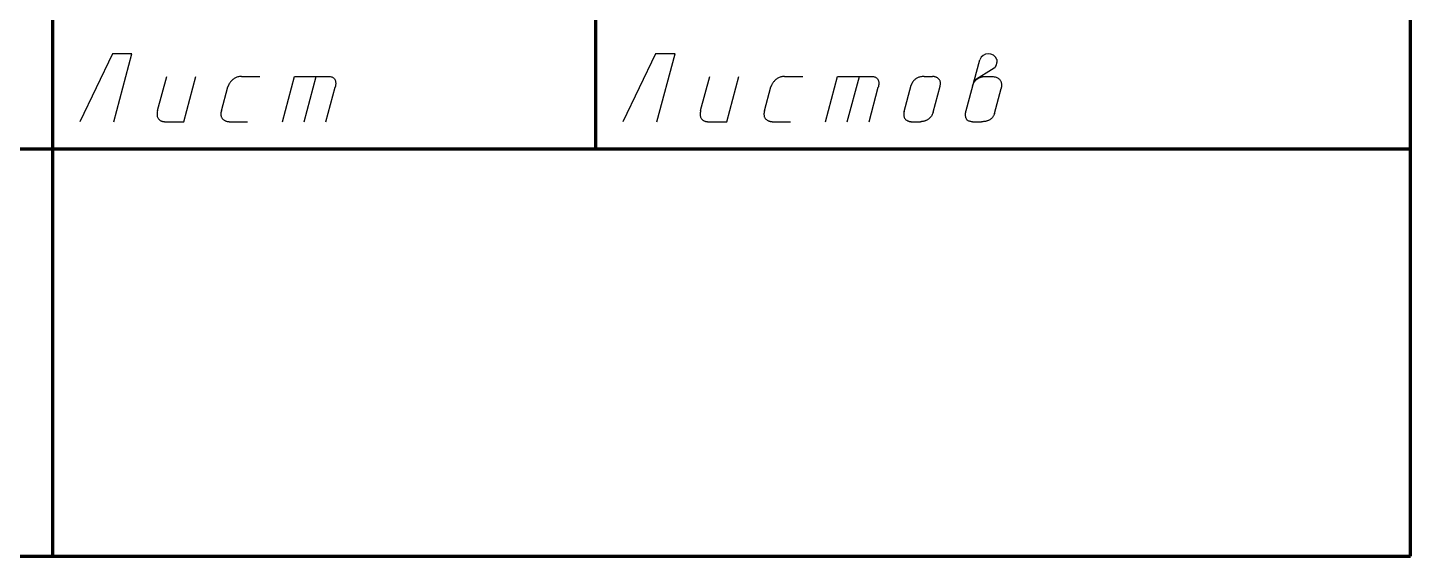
# Model space of a CAD drawing. Extents: x -103 to 643, y -127 to 210.
# Drawn here: x 566.5 to 642.9, y -127.3 to -98.1 of the extents above; entities that cross this region are included whole.
import ezdxf

# ---------------------------------------------------------------- set-up
doc = ezdxf.new("R2010")
doc.units = 0
doc.layers.get('0').update_dxf_attribs({"linetype": 'CONTINUOUS', "lineweight": 25})

msp = doc.modelspace()

# ---------------------------------------------------------------- linework, layer by layer
at = {"lineweight": 70}
for p, q in [((567.859, -127.342), (567.859, -44.842)), ((597.859, -104.842), (597.859, -97.342)), ((462.859, -104.842), (642.859, -104.842))]:
    msp.add_line(p, q, dxfattribs=at)
at = {"color": 7, "linetype": 'CONTINUOUS', "lineweight": 70}
for p, q in [((642.859, -127.342), (642.859, -44.842)), ((365.359, -127.342), (642.859, -127.342))]:
    msp.add_line(p, q, dxfattribs=at)
at = {"linetype": 'CONTINUOUS', "lineweight": 25}
for p, q in [((571.168, -99.592), (569.359, -103.342)), ((572.239, -99.592), (571.168, -99.592)), ((571.234, -103.342), (572.239, -99.592)), ((601.168, -99.592), (599.359, -103.342)), ((602.239, -99.592), (601.168, -99.592)), ((601.234, -103.342), (602.239, -99.592)), ((618.318, -102.716), (619.068, -99.919)), ((620.014, -100.04), (620.01, -100.069)), ((620.017, -100.008), (620.014, -100.04)), ((620.019, -99.975), (620.017, -100.008)), ((620.02, -99.941), (620.019, -99.975)), ((620.02, -99.904), (620.02, -99.941)), ((619.864, -100.391), (618.753, -101.093)), ((619.864, -100.39), (619.863, -100.391)), ((619.863, -100.391), (619.863, -100.392)), ((619.863, -100.392), (619.864, -100.391)), ((619.866, -100.389), (619.864, -100.39)), ((619.87, -100.386), (619.866, -100.389)), ((619.873, -100.382), (619.87, -100.386)), ((619.878, -100.378), (619.873, -100.382)), ((619.884, -100.372), (619.878, -100.378)), ((619.89, -100.365), (619.884, -100.372)), ((619.896, -100.358), (619.89, -100.365)), ((619.903, -100.349), (619.896, -100.358)), ((619.91, -100.339), (619.903, -100.349)), ((619.918, -100.328), (619.91, -100.339)), ((619.926, -100.316), (619.918, -100.328)), ((619.934, -100.303), (619.926, -100.316)), ((619.942, -100.288), (619.934, -100.303)), ((619.95, -100.272), (619.942, -100.288)), ((619.958, -100.255), (619.95, -100.272)), ((619.966, -100.237), (619.958, -100.255)), ((619.974, -100.217), (619.966, -100.237)), ((619.981, -100.196), (619.974, -100.217)), ((619.988, -100.174), (619.981, -100.196)), ((619.995, -100.15), (619.988, -100.174)), ((620, -100.125), (619.995, -100.15)), ((620.006, -100.098), (620, -100.125)), ((620.01, -100.069), (620.006, -100.098)), ((573.653, -102.732), (574.159, -100.842)), ((575.097, -103.342), (575.767, -100.842)), ((577.177, -102.745), (577.536, -101.408)), ((577.537, -101.404), (577.536, -101.408)), ((577.536, -101.408), (577.536, -101.408)), ((577.54, -101.397), (577.537, -101.404)), ((577.544, -101.387), (577.54, -101.397)), ((577.549, -101.375), (577.544, -101.387)), ((577.556, -101.359), (577.549, -101.375)), ((577.564, -101.342), (577.556, -101.359)), ((577.573, -101.322), (577.564, -101.342)), ((577.584, -101.301), (577.573, -101.322)), ((577.597, -101.277), (577.584, -101.301)), ((577.611, -101.253), (577.597, -101.277)), ((577.627, -101.227), (577.611, -101.253)), ((577.644, -101.201), (577.627, -101.227)), ((577.664, -101.173), (577.644, -101.201)), ((577.684, -101.146), (577.664, -101.173)), ((577.707, -101.118), (577.684, -101.146)), ((577.732, -101.09), (577.707, -101.118)), ((577.758, -101.063), (577.732, -101.09)), ((577.786, -101.036), (577.758, -101.063)), ((577.816, -101.01), (577.786, -101.036)), ((577.849, -100.985), (577.816, -101.01)), ((577.883, -100.961), (577.849, -100.985)), ((577.919, -100.939), (577.883, -100.961)), ((577.957, -100.918), (577.919, -100.939)), ((577.998, -100.899), (577.957, -100.918)), ((578.04, -100.883), (577.998, -100.899)), ((578.085, -100.869), (578.04, -100.883)), ((578.132, -100.858), (578.085, -100.869)), ((578.181, -100.849), (578.132, -100.858)), ((578.233, -100.844), (578.181, -100.849)), ((578.287, -100.842), (578.233, -100.844)), ((578.287, -100.842), (579.295, -100.842)), ((580.545, -103.342), (581.215, -100.842)), ((581.215, -100.842), (583.102, -100.842)), ((581.75, -103.342), (582.42, -100.842)), ((582.954, -103.342), (583.465, -101.434)), ((583.102, -100.842), (583.151, -100.844)), ((583.151, -100.844), (583.196, -100.849)), ((583.196, -100.849), (583.237, -100.857)), ((583.237, -100.857), (583.274, -100.868)), ((583.274, -100.868), (583.308, -100.881)), ((583.308, -100.881), (583.338, -100.897)), ((583.338, -100.897), (583.365, -100.915)), ((583.365, -100.915), (583.389, -100.934)), ((583.389, -100.934), (583.41, -100.956)), ((583.41, -100.956), (583.428, -100.979)), ((583.428, -100.979), (583.444, -101.004)), ((583.444, -101.004), (583.457, -101.029)), ((583.457, -101.029), (583.467, -101.056)), ((583.465, -101.434), (583.463, -101.44)), ((583.467, -101.425), (583.465, -101.434)), ((583.467, -101.056), (583.476, -101.083)), ((583.47, -101.414), (583.467, -101.425)), ((583.474, -101.399), (583.47, -101.414)), ((583.477, -101.383), (583.474, -101.399)), ((583.476, -101.083), (583.483, -101.11)), ((583.481, -101.364), (583.477, -101.383)), ((583.484, -101.344), (583.481, -101.364)), ((583.483, -101.11), (583.488, -101.138)), ((583.487, -101.322), (583.484, -101.344)), ((583.49, -101.298), (583.487, -101.322)), ((583.488, -101.138), (583.491, -101.166)), ((583.492, -101.273), (583.49, -101.298)), ((583.491, -101.166), (583.493, -101.194)), ((583.494, -101.247), (583.492, -101.273)), ((583.493, -101.194), (583.494, -101.221)), ((583.494, -101.221), (583.494, -101.247)), ((603.653, -102.732), (604.159, -100.842)), ((605.097, -103.342), (605.767, -100.842)), ((607.177, -102.745), (607.536, -101.408)), ((607.537, -101.404), (607.536, -101.408)), ((607.536, -101.408), (607.536, -101.408)), ((607.54, -101.397), (607.537, -101.404)), ((607.544, -101.387), (607.54, -101.397)), ((607.549, -101.375), (607.544, -101.387)), ((607.556, -101.359), (607.549, -101.375)), ((607.564, -101.342), (607.556, -101.359)), ((607.573, -101.322), (607.564, -101.342)), ((607.584, -101.301), (607.573, -101.322)), ((607.597, -101.277), (607.584, -101.301)), ((607.611, -101.253), (607.597, -101.277)), ((607.627, -101.227), (607.611, -101.253)), ((607.644, -101.201), (607.627, -101.227)), ((607.664, -101.173), (607.644, -101.201)), ((607.684, -101.146), (607.664, -101.173)), ((607.707, -101.118), (607.684, -101.146)), ((607.732, -101.09), (607.707, -101.118)), ((607.758, -101.063), (607.732, -101.09)), ((607.786, -101.036), (607.758, -101.063)), ((607.816, -101.01), (607.786, -101.036)), ((607.849, -100.985), (607.816, -101.01)), ((607.883, -100.961), (607.849, -100.985)), ((607.919, -100.939), (607.883, -100.961)), ((607.957, -100.918), (607.919, -100.939)), ((607.998, -100.899), (607.957, -100.918)), ((608.04, -100.883), (607.998, -100.899)), ((608.085, -100.869), (608.04, -100.883)), ((608.132, -100.858), (608.085, -100.869)), ((608.181, -100.849), (608.132, -100.858)), ((608.233, -100.844), (608.181, -100.849)), ((608.287, -100.842), (608.233, -100.844)), ((608.287, -100.842), (609.295, -100.842)), ((610.545, -103.342), (611.215, -100.842)), ((611.215, -100.842), (613.102, -100.842)), ((611.75, -103.342), (612.42, -100.842)), ((612.954, -103.342), (613.465, -101.434)), ((613.102, -100.842), (613.151, -100.844)), ((613.151, -100.844), (613.196, -100.849)), ((613.196, -100.849), (613.237, -100.857)), ((613.237, -100.857), (613.274, -100.868)), ((613.274, -100.868), (613.308, -100.881)), ((613.308, -100.881), (613.338, -100.897)), ((613.338, -100.897), (613.365, -100.915)), ((613.365, -100.915), (613.389, -100.934)), ((613.389, -100.934), (613.41, -100.956)), ((613.41, -100.956), (613.428, -100.979)), ((613.428, -100.979), (613.444, -101.004)), ((613.444, -101.004), (613.457, -101.029)), ((613.457, -101.029), (613.467, -101.056)), ((613.465, -101.434), (613.463, -101.44)), ((613.467, -101.425), (613.465, -101.434)), ((613.467, -101.056), (613.476, -101.083)), ((613.47, -101.414), (613.467, -101.425)), ((613.474, -101.399), (613.47, -101.414)), ((613.477, -101.383), (613.474, -101.399)), ((613.476, -101.083), (613.483, -101.11)), ((613.481, -101.364), (613.477, -101.383)), ((613.484, -101.344), (613.481, -101.364)), ((613.483, -101.11), (613.488, -101.138)), ((613.487, -101.322), (613.484, -101.344)), ((613.49, -101.298), (613.487, -101.322)), ((613.488, -101.138), (613.491, -101.166)), ((613.492, -101.273), (613.49, -101.298)), ((613.491, -101.166), (613.493, -101.194)), ((613.494, -101.247), (613.492, -101.273)), ((613.493, -101.194), (613.494, -101.221)), ((613.494, -101.221), (613.494, -101.247)), ((614.896, -102.775), (615.285, -101.324)), ((615.287, -101.317), (615.285, -101.322)), ((615.285, -101.322), (615.285, -101.324)), ((615.289, -101.31), (615.287, -101.317)), ((615.292, -101.3), (615.289, -101.31)), ((615.297, -101.289), (615.292, -101.3)), ((615.302, -101.275), (615.297, -101.289)), ((615.309, -101.259), (615.302, -101.275)), ((615.317, -101.242), (615.309, -101.259)), ((615.326, -101.224), (615.317, -101.242)), ((615.336, -101.204), (615.326, -101.224)), ((615.348, -101.183), (615.336, -101.204)), ((615.362, -101.161), (615.348, -101.183)), ((615.377, -101.139), (615.362, -101.161)), ((615.394, -101.116), (615.377, -101.139)), ((615.412, -101.093), (615.394, -101.116)), ((615.433, -101.07), (615.412, -101.093)), ((615.455, -101.047), (615.433, -101.07)), ((615.479, -101.024), (615.455, -101.047)), ((615.505, -101.002), (615.479, -101.024)), ((615.533, -100.981), (615.505, -101.002)), ((615.563, -100.96), (615.533, -100.981)), ((615.595, -100.94), (615.563, -100.96)), ((615.629, -100.922), (615.595, -100.94)), ((615.666, -100.905), (615.629, -100.922)), ((615.705, -100.889), (615.666, -100.905)), ((615.747, -100.876), (615.705, -100.889)), ((615.791, -100.864), (615.747, -100.876)), ((615.838, -100.855), (615.791, -100.864)), ((615.887, -100.848), (615.838, -100.855)), ((615.939, -100.844), (615.887, -100.848)), ((615.994, -100.842), (615.939, -100.844)), ((615.994, -100.842), (616.463, -100.842)), ((616.464, -100.842), (616.463, -100.842)), ((616.468, -100.842), (616.464, -100.842)), ((616.475, -100.843), (616.468, -100.842)), ((616.486, -100.843), (616.475, -100.843)), ((616.498, -100.845), (616.486, -100.843)), ((616.494, -102.813), (616.877, -101.383)), ((616.513, -100.846), (616.498, -100.845)), ((616.53, -100.849), (616.513, -100.846)), ((616.549, -100.852), (616.53, -100.849)), ((616.57, -100.856), (616.549, -100.852)), ((616.591, -100.86), (616.57, -100.856)), ((616.614, -100.866), (616.591, -100.86)), ((616.637, -100.874), (616.614, -100.866)), ((616.661, -100.882), (616.637, -100.874)), ((616.685, -100.892), (616.661, -100.882)), ((616.709, -100.904), (616.685, -100.892)), ((616.733, -100.917), (616.709, -100.904)), ((616.756, -100.932), (616.733, -100.917)), ((616.779, -100.948), (616.756, -100.932)), ((616.8, -100.967), (616.779, -100.948)), ((616.82, -100.988), (616.8, -100.967)), ((616.838, -101.01), (616.82, -100.988)), ((616.855, -101.036), (616.838, -101.01)), ((616.869, -101.063), (616.855, -101.036)), ((616.881, -101.093), (616.869, -101.063)), ((616.877, -101.383), (616.889, -101.332)), ((616.891, -101.126), (616.881, -101.093)), ((616.889, -101.332), (616.897, -101.285)), ((616.897, -101.161), (616.891, -101.126)), ((616.901, -101.2), (616.897, -101.161)), ((616.897, -101.285), (616.9, -101.241)), ((616.9, -101.241), (616.901, -101.2)), ((618.68, -101.367), (618.694, -101.318)), ((618.694, -101.318), (618.711, -101.273)), ((618.711, -101.273), (618.729, -101.23)), ((618.729, -101.23), (618.749, -101.191)), ((618.749, -101.191), (618.77, -101.154)), ((618.77, -101.154), (618.793, -101.12)), ((618.793, -101.12), (618.817, -101.088)), ((618.817, -101.088), (618.842, -101.059)), ((618.842, -101.059), (618.868, -101.032)), ((618.868, -101.032), (618.895, -101.008)), ((618.895, -101.008), (618.923, -100.986)), ((618.923, -100.986), (618.951, -100.966)), ((618.951, -100.966), (618.979, -100.947)), ((618.979, -100.947), (619.007, -100.931)), ((619.007, -100.931), (619.036, -100.917)), ((619.036, -100.917), (619.064, -100.904)), ((619.064, -100.904), (619.092, -100.893)), ((619.092, -100.893), (619.119, -100.883)), ((619.119, -100.883), (619.146, -100.874)), ((619.146, -100.874), (619.172, -100.867)), ((619.172, -100.867), (619.198, -100.861)), ((619.198, -100.861), (619.222, -100.856)), ((619.222, -100.856), (619.245, -100.852)), ((619.245, -100.852), (619.267, -100.849)), ((619.267, -100.849), (619.287, -100.847)), ((619.287, -100.847), (619.306, -100.845)), ((619.306, -100.845), (619.323, -100.844)), ((619.323, -100.844), (619.338, -100.843)), ((619.338, -100.843), (619.351, -100.843)), ((619.351, -100.843), (619.361, -100.842)), ((619.361, -100.842), (619.369, -100.842)), ((619.369, -100.842), (619.679, -100.842)), ((619.679, -100.842), (619.749, -100.845)), ((619.749, -100.845), (619.813, -100.85)), ((619.813, -100.85), (619.872, -100.86)), ((619.872, -100.86), (619.926, -100.872)), ((619.879, -102.893), (620.25, -101.511)), ((619.926, -100.872), (619.975, -100.887)), ((619.975, -100.887), (620.019, -100.904)), ((620.019, -100.904), (620.059, -100.924)), ((620.059, -100.924), (620.095, -100.946)), ((620.095, -100.946), (620.127, -100.97)), ((620.127, -100.97), (620.155, -100.995)), ((620.155, -100.995), (620.179, -101.022)), ((620.179, -101.022), (620.2, -101.05)), ((620.2, -101.05), (620.218, -101.08)), ((620.218, -101.08), (620.234, -101.109)), ((620.234, -101.109), (620.246, -101.14)), ((620.246, -101.14), (620.256, -101.171)), ((620.252, -101.503), (620.25, -101.511)), ((620.254, -101.492), (620.252, -101.503)), ((620.258, -101.479), (620.254, -101.492)), ((620.256, -101.171), (620.264, -101.201)), ((620.261, -101.462), (620.258, -101.479)), ((620.265, -101.443), (620.261, -101.462)), ((620.264, -101.201), (620.269, -101.232)), ((620.268, -101.422), (620.265, -101.443)), ((620.271, -101.399), (620.268, -101.422)), ((620.269, -101.232), (620.273, -101.262)), ((620.273, -101.374), (620.271, -101.399)), ((620.273, -101.262), (620.275, -101.292)), ((620.275, -101.348), (620.273, -101.374)), ((620.275, -101.292), (620.275, -101.32)), ((620.275, -101.32), (620.275, -101.348)), ((573.624, -102.893), (573.623, -102.939)), ((573.623, -102.939), (573.624, -102.982)), ((573.63, -102.843), (573.624, -102.893)), ((573.624, -102.982), (573.63, -103.022)), ((573.639, -102.789), (573.63, -102.843)), ((573.63, -103.022), (573.638, -103.059)), ((573.638, -103.059), (573.649, -103.093)), ((573.653, -102.732), (573.639, -102.789)), ((573.649, -103.093), (573.662, -103.124)), ((577.156, -102.854), (577.151, -102.903)), ((577.151, -102.903), (577.151, -102.948)), ((577.151, -102.948), (577.154, -102.99)), ((577.154, -102.99), (577.161, -103.029)), ((577.164, -102.801), (577.156, -102.854)), ((577.161, -103.029), (577.171, -103.065)), ((577.177, -102.745), (577.164, -102.801)), ((577.171, -103.065), (577.184, -103.099)), ((577.184, -103.099), (577.2, -103.129)), ((603.624, -102.893), (603.623, -102.939)), ((603.623, -102.939), (603.624, -102.982)), ((603.63, -102.843), (603.624, -102.893)), ((603.624, -102.982), (603.63, -103.022)), ((603.639, -102.789), (603.63, -102.843)), ((603.63, -103.022), (603.638, -103.059)), ((603.638, -103.059), (603.649, -103.093)), ((603.653, -102.732), (603.639, -102.789)), ((603.649, -103.093), (603.662, -103.124)), ((607.156, -102.854), (607.151, -102.903)), ((607.151, -102.903), (607.151, -102.948)), ((607.151, -102.948), (607.154, -102.99)), ((607.154, -102.99), (607.161, -103.029)), ((607.164, -102.801), (607.156, -102.854)), ((607.161, -103.029), (607.171, -103.065)), ((607.177, -102.745), (607.164, -102.801)), ((607.171, -103.065), (607.184, -103.099)), ((607.184, -103.099), (607.2, -103.129)), ((614.876, -102.878), (614.872, -102.924)), ((614.872, -102.924), (614.872, -102.967)), ((614.872, -102.967), (614.875, -103.007)), ((614.875, -103.007), (614.882, -103.045)), ((614.884, -102.828), (614.876, -102.878)), ((614.882, -103.045), (614.892, -103.079)), ((614.896, -102.775), (614.884, -102.828)), ((614.892, -103.079), (614.904, -103.11)), ((614.904, -103.11), (614.919, -103.139)), ((616.35, -103.097), (616.323, -103.126)), ((616.375, -103.065), (616.35, -103.097)), ((616.4, -103.03), (616.375, -103.065)), ((616.422, -102.993), (616.4, -103.03)), ((616.443, -102.952), (616.422, -102.993)), ((616.462, -102.909), (616.443, -102.952)), ((616.479, -102.863), (616.462, -102.909)), ((616.494, -102.813), (616.479, -102.863)), ((618.283, -102.96), (618.284, -102.932)), ((618.284, -102.988), (618.283, -102.96)), ((618.284, -102.932), (618.285, -102.905)), ((618.285, -103.016), (618.284, -102.988)), ((618.285, -102.905), (618.287, -102.879)), ((618.289, -103.045), (618.285, -103.016)), ((618.287, -102.879), (618.29, -102.854)), ((618.294, -103.073), (618.289, -103.045)), ((618.29, -102.854), (618.294, -102.83)), ((618.294, -102.83), (618.298, -102.808)), ((618.3, -103.101), (618.294, -103.073)), ((618.298, -102.808), (618.302, -102.787)), ((618.309, -103.129), (618.3, -103.101)), ((618.302, -102.787), (618.305, -102.768)), ((618.305, -102.768), (618.309, -102.752)), ((618.309, -102.752), (618.313, -102.737)), ((618.313, -102.737), (618.316, -102.726)), ((618.316, -102.726), (618.318, -102.716)), ((619.774, -103.106), (619.751, -103.134)), ((619.796, -103.077), (619.774, -103.106)), ((619.816, -103.045), (619.796, -103.077)), ((619.835, -103.011), (619.816, -103.045)), ((619.852, -102.974), (619.835, -103.011)), ((619.867, -102.935), (619.852, -102.974)), ((619.879, -102.893), (619.867, -102.935)), ((573.662, -103.124), (573.678, -103.153)), ((573.678, -103.153), (573.695, -103.178)), ((573.695, -103.178), (573.715, -103.202)), ((573.715, -103.202), (573.735, -103.223)), ((573.735, -103.223), (573.758, -103.242)), ((573.758, -103.242), (573.781, -103.258)), ((573.781, -103.258), (573.805, -103.273)), ((573.805, -103.273), (573.829, -103.286)), ((573.829, -103.286), (573.854, -103.297)), ((573.854, -103.297), (573.878, -103.307)), ((573.878, -103.307), (573.903, -103.315)), ((573.903, -103.315), (573.927, -103.322)), ((573.927, -103.322), (573.95, -103.327)), ((573.95, -103.327), (573.972, -103.332)), ((573.972, -103.332), (573.993, -103.335)), ((573.993, -103.335), (574.012, -103.338)), ((574.012, -103.338), (574.03, -103.34)), ((574.03, -103.34), (574.046, -103.341)), ((574.046, -103.341), (574.059, -103.342)), ((574.059, -103.342), (574.07, -103.342)), ((574.07, -103.342), (574.079, -103.342)), ((574.079, -103.342), (574.084, -103.342)), ((574.084, -103.342), (575.097, -103.342)), ((577.2, -103.129), (577.218, -103.157)), ((577.218, -103.157), (577.238, -103.182)), ((577.238, -103.182), (577.26, -103.205)), ((577.26, -103.205), (577.283, -103.225)), ((577.283, -103.225), (577.308, -103.244)), ((577.308, -103.244), (577.334, -103.26)), ((577.334, -103.26), (577.36, -103.275)), ((577.36, -103.275), (577.387, -103.287)), ((577.387, -103.287), (577.414, -103.298)), ((577.414, -103.298), (577.44, -103.308)), ((577.44, -103.308), (577.467, -103.316)), ((577.467, -103.316), (577.492, -103.322)), ((577.492, -103.322), (577.517, -103.328)), ((577.517, -103.328), (577.541, -103.332)), ((577.541, -103.332), (577.563, -103.335)), ((577.563, -103.335), (577.583, -103.338)), ((577.583, -103.338), (577.601, -103.34)), ((577.601, -103.34), (577.617, -103.341)), ((577.617, -103.341), (577.631, -103.342)), ((577.631, -103.342), (577.641, -103.342)), ((577.641, -103.342), (577.648, -103.342)), ((577.648, -103.342), (577.652, -103.342)), ((577.652, -103.342), (578.626, -103.342)), ((603.662, -103.124), (603.678, -103.153)), ((603.678, -103.153), (603.695, -103.178)), ((603.695, -103.178), (603.715, -103.202)), ((603.715, -103.202), (603.735, -103.223)), ((603.735, -103.223), (603.758, -103.242)), ((603.758, -103.242), (603.781, -103.258)), ((603.781, -103.258), (603.805, -103.273)), ((603.805, -103.273), (603.829, -103.286)), ((603.829, -103.286), (603.854, -103.297)), ((603.854, -103.297), (603.878, -103.307)), ((603.878, -103.307), (603.903, -103.315)), ((603.903, -103.315), (603.927, -103.322)), ((603.927, -103.322), (603.95, -103.327)), ((603.95, -103.327), (603.972, -103.332)), ((603.972, -103.332), (603.993, -103.335)), ((603.993, -103.335), (604.012, -103.338)), ((604.012, -103.338), (604.03, -103.34)), ((604.03, -103.34), (604.046, -103.341)), ((604.046, -103.341), (604.059, -103.342)), ((604.059, -103.342), (604.07, -103.342)), ((604.07, -103.342), (604.079, -103.342)), ((604.079, -103.342), (604.084, -103.342)), ((604.084, -103.342), (605.097, -103.342)), ((607.2, -103.129), (607.218, -103.157)), ((607.218, -103.157), (607.238, -103.182)), ((607.238, -103.182), (607.26, -103.205)), ((607.26, -103.205), (607.283, -103.225)), ((607.283, -103.225), (607.308, -103.244)), ((607.308, -103.244), (607.334, -103.26)), ((607.334, -103.26), (607.36, -103.275)), ((607.36, -103.275), (607.387, -103.287)), ((607.387, -103.287), (607.414, -103.298)), ((607.414, -103.298), (607.44, -103.308)), ((607.44, -103.308), (607.467, -103.316)), ((607.467, -103.316), (607.492, -103.322)), ((607.492, -103.322), (607.517, -103.328)), ((607.517, -103.328), (607.541, -103.332)), ((607.541, -103.332), (607.563, -103.335)), ((607.563, -103.335), (607.583, -103.338)), ((607.583, -103.338), (607.601, -103.34)), ((607.601, -103.34), (607.617, -103.341)), ((607.617, -103.341), (607.631, -103.342)), ((607.631, -103.342), (607.641, -103.342)), ((607.641, -103.342), (607.648, -103.342)), ((607.648, -103.342), (607.652, -103.342)), ((607.652, -103.342), (608.626, -103.342)), ((614.919, -103.139), (614.936, -103.166)), ((614.936, -103.166), (614.955, -103.19)), ((614.955, -103.19), (614.975, -103.212)), ((614.975, -103.212), (614.996, -103.231)), ((614.996, -103.231), (615.019, -103.249)), ((615.019, -103.249), (615.042, -103.264)), ((615.042, -103.264), (615.066, -103.278)), ((615.066, -103.278), (615.089, -103.29)), ((615.089, -103.29), (615.113, -103.3)), ((615.113, -103.3), (615.136, -103.309)), ((615.136, -103.309), (615.158, -103.317)), ((615.158, -103.317), (615.18, -103.323)), ((615.18, -103.323), (615.2, -103.328)), ((615.2, -103.328), (615.218, -103.333)), ((615.218, -103.333), (615.235, -103.336)), ((615.235, -103.336), (615.249, -103.338)), ((615.249, -103.338), (615.261, -103.34)), ((615.261, -103.34), (615.27, -103.341)), ((615.27, -103.341), (615.276, -103.342)), ((615.278, -103.342), (615.273, -103.342)), ((615.273, -103.342), (615.791, -103.342)), ((615.276, -103.342), (615.279, -103.342)), ((615.279, -103.342), (615.278, -103.342)), ((615.796, -103.342), (615.791, -103.342)), ((615.805, -103.342), (615.796, -103.342)), ((615.815, -103.342), (615.805, -103.342)), ((615.829, -103.341), (615.815, -103.342)), ((615.845, -103.34), (615.829, -103.341)), ((615.862, -103.338), (615.845, -103.34)), ((615.882, -103.336), (615.862, -103.338)), ((615.904, -103.333), (615.882, -103.336)), ((615.927, -103.329), (615.904, -103.333)), ((615.951, -103.325), (615.927, -103.329)), ((615.977, -103.319), (615.951, -103.325)), ((616.004, -103.312), (615.977, -103.319)), ((616.032, -103.303), (616.004, -103.312)), ((616.061, -103.294), (616.032, -103.303)), ((616.09, -103.282), (616.061, -103.294)), ((616.12, -103.27), (616.09, -103.282)), ((616.149, -103.255), (616.12, -103.27)), ((616.179, -103.239), (616.149, -103.255)), ((616.209, -103.22), (616.179, -103.239)), ((616.239, -103.2), (616.209, -103.22)), ((616.268, -103.178), (616.239, -103.2)), ((616.296, -103.153), (616.268, -103.178)), ((616.323, -103.126), (616.296, -103.153)), ((618.32, -103.155), (618.309, -103.129)), ((618.332, -103.181), (618.32, -103.155)), ((618.348, -103.206), (618.332, -103.181)), ((618.366, -103.229), (618.348, -103.206)), ((618.386, -103.25), (618.366, -103.229)), ((618.409, -103.27), (618.386, -103.25)), ((618.436, -103.288), (618.409, -103.27)), ((618.466, -103.304), (618.436, -103.288)), ((618.499, -103.317), (618.466, -103.304)), ((618.535, -103.328), (618.499, -103.317)), ((618.575, -103.336), (618.535, -103.328)), ((618.619, -103.341), (618.575, -103.336)), ((618.667, -103.342), (618.619, -103.341)), ((618.667, -103.342), (619.173, -103.342)), ((619.184, -103.342), (619.173, -103.342)), ((619.198, -103.342), (619.184, -103.342)), ((619.213, -103.342), (619.198, -103.342)), ((619.231, -103.341), (619.213, -103.342)), ((619.25, -103.34), (619.231, -103.341)), ((619.27, -103.339), (619.25, -103.34)), ((619.293, -103.337), (619.27, -103.339)), ((619.316, -103.335), (619.293, -103.337)), ((619.341, -103.331), (619.316, -103.335)), ((619.367, -103.327), (619.341, -103.331)), ((619.393, -103.322), (619.367, -103.327)), ((619.421, -103.316), (619.393, -103.322)), ((619.449, -103.309), (619.421, -103.316)), ((619.477, -103.301), (619.449, -103.309)), ((619.505, -103.291), (619.477, -103.301)), ((619.534, -103.281), (619.505, -103.291)), ((619.563, -103.268), (619.534, -103.281)), ((619.591, -103.254), (619.563, -103.268)), ((619.62, -103.239), (619.591, -103.254)), ((619.648, -103.222), (619.62, -103.239)), ((619.675, -103.203), (619.648, -103.222)), ((619.701, -103.182), (619.675, -103.203)), ((619.727, -103.159), (619.701, -103.182)), ((619.751, -103.134), (619.727, -103.159))]:
    msp.add_line(p, q, dxfattribs=at)
msp.add_arc((619.547, -100.105), 0.513, 22.98646, 158.77415, dxfattribs=at)

doc.saveas('drawing.dxf')
